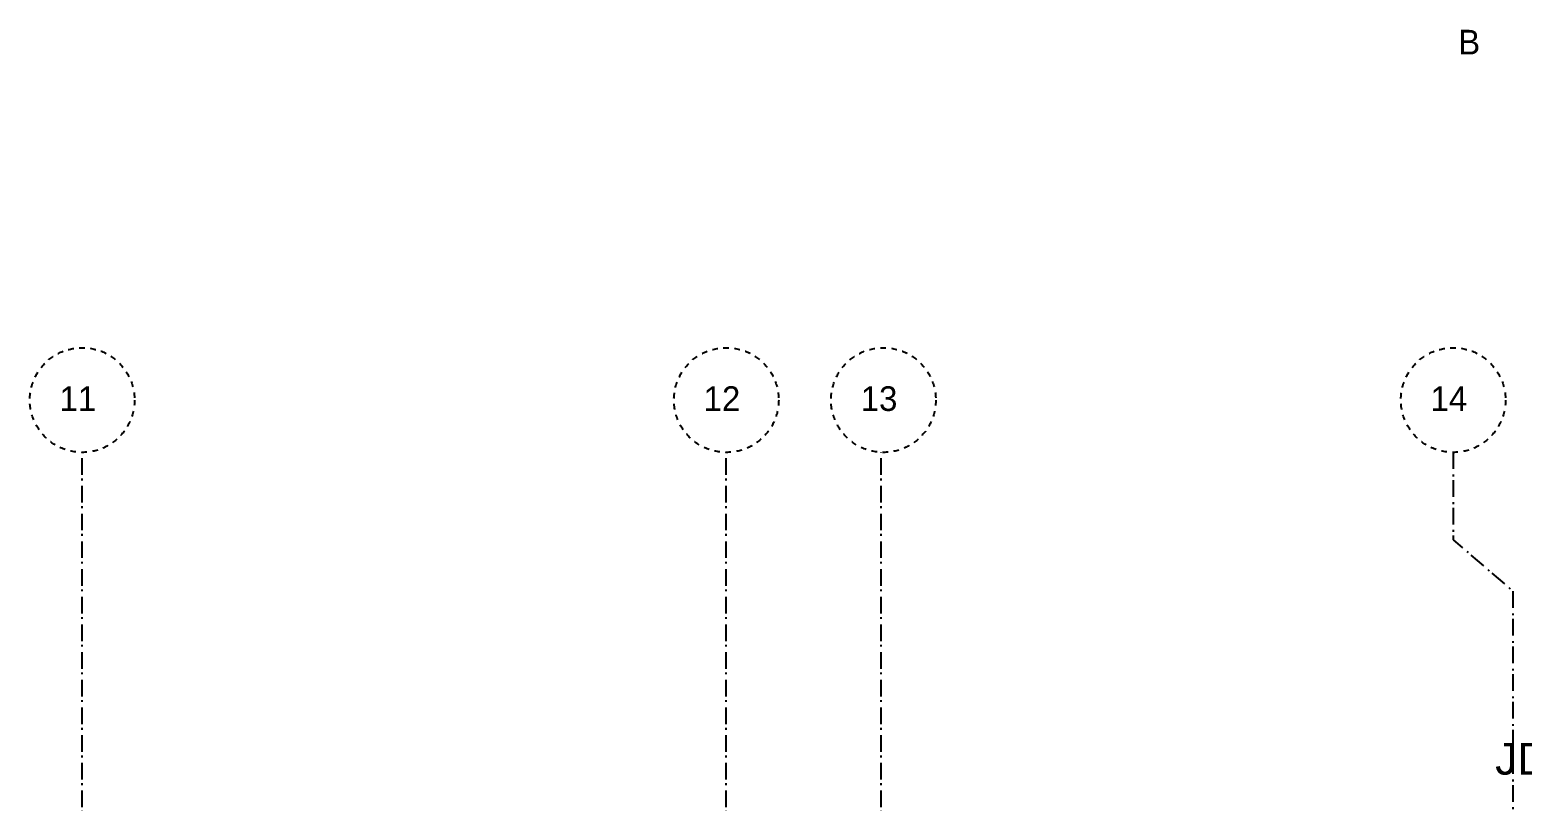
# Model space of a CAD drawing. Header units: centimetres. Extents: x 2097 to 16812, y -3973 to 8191.
# Drawn here: x 8386 to 9811, y 5487 to 6224 of the extents above; entities that cross this region are included whole.
import ezdxf

# ---------------------------------------------------------------- set-up
doc = ezdxf.new("R2010")
doc.units = ezdxf.units.CM
doc.linetypes.add('Style de ligne -6', pattern=[1.04164, 0.625, -0.20828, 0.06943, -0.13893])
doc.linetypes.add('VW-01', pattern=[0.41656, 0.20828, -0.20828])
doc.layers.add('B Général', color=252, linetype='Continuous')
doc.layers.add('C ANNOTATIONS-texte', color=252, linetype='Continuous')
doc.styles.add('Arial', font='arial.ttf')
doc.styles.add('Eurostile', font='')
doc.styles.get('Eurostile').set_extended_font_data('Eurostile')

# ---------------------------------------------------------------- blocks, each defined once
blk = doc.blocks.new('Groupe-112-1')
at = {"layer": 'B Général', "insert": (2119.8, 1083.5), "char_height": 30.3, "attachment_point": 1, "line_spacing_factor": 0.959385, "style": 'Arial'}
blk.add_mtext('JD', dxfattribs=at)

msp = doc.modelspace()

# ---------------------------------------------------------------- linework, layer by layer
at = {"layer": 'B Général', "linetype": 'Style de ligne -6', "ltscale": 25.4}
for p, q in [((8436.484, 3285.389), (8436.484, 5820.389)), ((9051.484, 3285.389), (9051.484, 5820.389)), ((9199.484, 3285.389), (9199.484, 5820.389))]:
    msp.add_line(p, q, dxfattribs=at)
at = {"layer": 'B Général', "linetype": 'Style de ligne -6', "ltscale": 25.4, "flags": 128}
msp.add_lwpolyline([(9745.56, 5820.389), (9745.56, 5736.889), (9802.484, 5687.889), (9802.484, 3085.389)], dxfattribs=at)
at = {"layer": 'B Général', "linetype": 'VW-01', "ltscale": 25.4}
for centre in [(8436.484, 5870.389), (9051.484, 5870.389), (9201.484, 5870.389), (9745.56, 5870.389)]:
    msp.add_circle(centre, 50, dxfattribs=at)

# ---------------------------------------------------------------- block references
at = {"layer": 'B Général'}
msp.add_blockref('Groupe-112-1', (7665.813, 4459.319), dxfattribs=at)

# ---------------------------------------------------------------- texts
at = {"layer": 'B Général', "char_height": 23.53, "attachment_point": 1, "line_spacing_factor": 0.894142, "style": 'Eurostile'}
for s, insert in [('11', (8414.832, 5883.512)), ('12', (9029.832, 5883.512)), ('13', (9179.832, 5883.512)), ('14', (9723.907, 5883.512))]:
    msp.add_mtext(s, dxfattribs=dict(at, insert=insert))
at = {"layer": 'C ANNOTATIONS-texte', "insert": (9750.341, 6224.067), "char_height": 23.53, "attachment_point": 1, "line_spacing_factor": 0.894142, "style": 'Eurostile'}
msp.add_mtext('B', dxfattribs=at)

doc.saveas('drawing.dxf')
